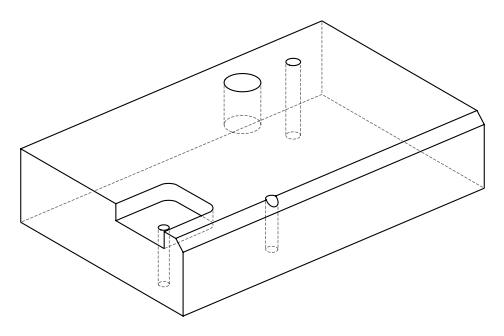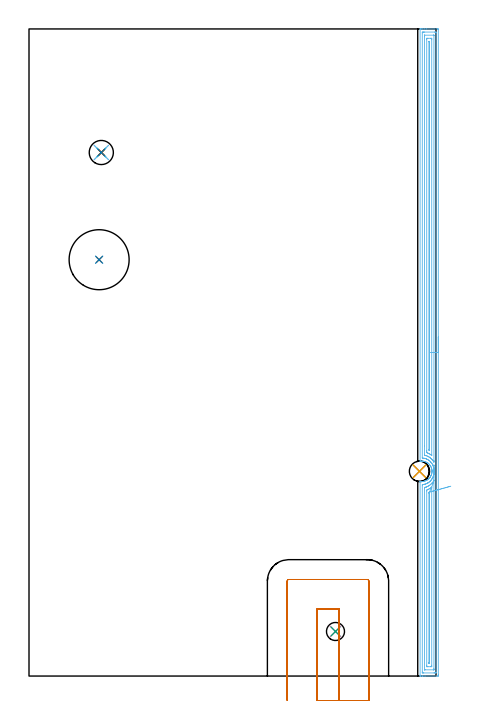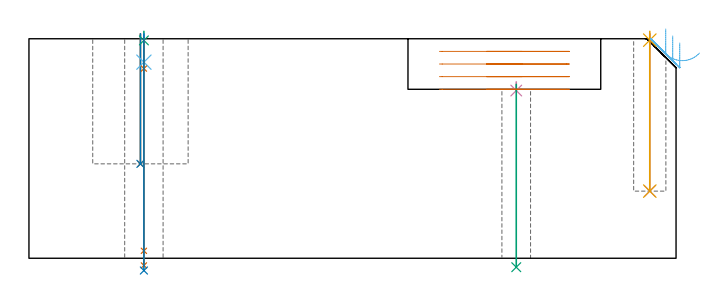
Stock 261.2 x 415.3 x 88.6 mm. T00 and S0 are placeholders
(PLAN: 13 operations, 10 tool changes, 22.2 min)
(1 INDEXABLE_INSERT_DRILL_BLIND_HOLE_FROM_SOLID | STEP1POCKET | NXT0302_021 | 0.21 min | 24619 mm3)
(2 DRILL_TO_ENLARGE_BLIND_HOLE | STEP1POCKET | UGT0301_384 | 0.21 min | 34137 mm3)
(3 SPOT_DRILL | STEP1HOLE | NXT0321_9005460120000 | 0.03 min | 5 mm3)
(4 SPOT_DRILL_1 | STEP1HOLE_1 | NXT0321_9005460120000 | 0.03 min | 2198 mm3)
(5 SPOT_DRILL_2 | STEP1POCKET_1 | NXT0321_9005460120000 | 0.03 min | 3 mm3)
(6 DRILL_BLIND_HOLE_INTO_CENTER | STEP1HOLE | UGT0301_458 | 0.05 min | 250 mm3)
(7 GUN_DRILL_THROUGH_HOLE | STEP1HOLE | UGT0307_002 | 0.44 min | 2247 mm3)
(8 SPADE_DRILL_TO_ENLARGE_THROUGH_HOLE | STEP1HOLE | UGT0306_006 | 0.38 min | 14182 mm3)
(9 DRILL_THROUGH_HOLE_INTO_CENTER | STEP1HOLE_1 | NXT0301_087 | 0.3 min | 7268 mm3)
(10 DRILL_BLIND_HOLE_INTO_CENTER_1 | STEP1POCKET_1 | UGT0301_480 | 0.26 min | 3368 mm3)
(11 DRILL_TO_ENLARGE_BLIND_HOLE_1 | STEP1POCKET_1 | UGT0301_374 | 0.26 min | 4766 mm3)
(12 AREA_MILL | FG_CHAMFER_SURFACE | UGT0205_001 | 16.67 min | 28165 mm3)
(13 MILL_SLOT | SLOT_PARTIAL_RECTANGULAR | UGT0201_109 | Follow Part, ap 6.35, ae 75% | 3.35 min | 114626 mm3)
(TOOL NXT0302_021 | Index. Insert Drill 25mm [880-D2500L25-05] | D25 PA176 FL125 Z2)
(TOOL UGT0301_384 | Twist Drill Flat Bottom 38.5 mm | D38.5 PA180 FL175 Z2)
(TOOL NXT0321_9005460120000 | NC Spot Drill, 142deg, 12mm, Carbide, Uncoated | D12 PA142 FL30 Z2)
(TOOL UGT0301_458 | Carbide Drill 6.3 mm | D6.3 PA118 FL63 Z2)
(TOOL UGT0307_002 | Gun Drill 6 mm | D6 PA130 FL24 Z1)
(TOOL UGT0306_006 | Spade Drill 15.5mm | D15.5 PA132 FL10 Z2)
(TOOL NXT0301_087 | Carbide Drill 11.6mm [860.1-1160-058A1-MM 2214] | D11.6 PA140 FL72 Z2)
(TOOL UGT0301_480 | Carbide Drill 8.5 mm | D8.5 PA118 FL75 Z2)
(TOOL UGT0301_374 | Twist Drill Flat Bottom 13 mm | D13 PA180 FL101 Z2)
(TOOL UGT0205_001 | Chamfer Mill 20 x 3 x 45 deg. | D20 FL50 Z2)
(TOOL UGT0201_109 | End Mill 25.4 mm | D25.4 FL25 Z2)
(OP 1 INDEXABLE_INSERT_DRILL_BLIND_HOLE_FROM_SOLID)
G17 G21 G94 G90
T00 M6
G54
G17 G0 G90 X45. Y267.2 S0 M3
G43 Z98.6 H1
G94 G81 G98 Z38.1 F250. R90.6
G80
M5
M2
(OP 2 DRILL_TO_ENLARGE_BLIND_HOLE)
G17 G21 G94 G90
T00 M6
G54
G17 G0 G90 X45. Y267.2 S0 M3
G43 Z98.6 H0
G94 G81 G98 Z38.1 F250. R90.6
G80
M5
M2
(OP 3 SPOT_DRILL)
G17 G21 G94 G90
T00 M6
G54
G17 G0 G90 X46.4 Y336. S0 M3
G43 Z98.6 H0
G94 G81 G98 Z87.933 F250. R91.6
G80
M5
M2
(OP 4 SPOT_DRILL_1)
G17 G21 G94 G90
T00 M6
G54
G17 G0 G90 X196.7 Y28.6 S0 M3
G43 Z98.6 H0
G94 G81 G98 Z67.692 F250. R71.2
G80
M5
M2
(OP 5 SPOT_DRILL_2)
G17 G21 G94 G90
T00 M6
G54
G17 G0 G90 X250.6 Y131.4 S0 M3
G43 Z98.6 H0
G94 G81 G98 Z88.036 F250. R91.6
G80
M5
M2
(OP 6 DRILL_BLIND_HOLE_INTO_CENTER)
G17 G21 G94 G90
T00 M6
G54
G17 G0 G90 X46.4 Y336. S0 M3
G43 Z98.6 H0
G94 G81 G98 Z79.15 F250. R90.6
G80
M5
M2
(OP 7 GUN_DRILL_THROUGH_HOLE)
G17 G21 G94 G90
T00 M6
G54
G17 G0 G90 X46.4 Y336. M8
G43 Z98.6 H0
Z89.09
S716 M3
G94 G1 Z76.554 F125. M26
G4 X.084
Z3. F250.
G4 X.084
Z-2.899 F125.
G4 X.084
M5
M9
G0 Z89.09
Z98.6
M2
(OP 8 SPADE_DRILL_TO_ENLARGE_THROUGH_HOLE)
G17 G21 G94 G90
T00 M6
G54
G17 G0 G90 X46.4 Y336. S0 M3
G43 Z98.6 H0
G94 G73 G98 Z-4.951 F250. Q13.364 R90.6
G80
M5
M2
(OP 9 DRILL_THROUGH_HOLE_INTO_CENTER)
G17 G21 G94 G90
T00 M6
G54
G17 G0 G90 X196.7 Y28.6 S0 M3
G43 Z98.6 H1
G94 G73 G98 Z-3.611 F250. Q10.259 R70.2
G80
M5
M2
(OP 10 DRILL_BLIND_HOLE_INTO_CENTER_1)
G17 G21 G94 G90
T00 M6
G54
G17 G0 G90 X250.6 Y131.4 S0 M3
G43 Z98.6 H0
G94 G81 G98 Z27.1 F250. R90.6
G80
M5
M2
(OP 11 DRILL_TO_ENLARGE_BLIND_HOLE_1)
G17 G21 G94 G90
T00 M6
G54
G17 G0 G90 X250.6 Y131.4 S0 M3
G43 Z98.6 H0
G94 G73 G98 Z27.1 F250. Q12.3 R90.6
G80
M5
M2
(OP 12 AREA_MILL)
G17 G21 G94 G90
T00 M6
G54
G17 G0 G90 X262.7 Y217.65 S1061 M3
G43 Z98.6 H0
Z86.9
G94 G1 Y217.612 Z86.028 F250.
Y217.498 Z85.164
Y217.309 Z84.312
Y217.047 Z83.48
Y216.713 Z82.674
Y216.31 Z81.9
Y215.842 Z81.164
Y215.31 Z80.472
Y214.721 Z79.829
Y214.078 Z79.24
Y213.386 Z78.708
Y212.65 Z78.24
Y211.876 Z77.837
Y211.07 Z77.503
Y210.238 Z77.241
Y209.387 Z77.052
Y208.522 Z76.938
Y207.65 Z76.9
Y0.992
X262.699 Y0.631 Z76.901
X262.695 Y0.103 Z76.903
X262.692 Y0.008 Z76.906
X262.172 Y0. Z77.426
X254.189 Z85.406
X252.779 Z86.817
X252.415 Z87.18
X251.434 Z88.166
X251.033 Y0.007 Z88.558
X251.003 Y0.01 Z88.588
X251. Y0.184 Z88.6
Y124.932
X251.004 Y124.935 Z88.596
X251.014 Y124.939 Z88.586
X251.08 Y124.932 Z88.52
X251.399 Y124.891 Z88.201
X251.822 Y124.864 Z87.778
X252.263 Y124.861 Z87.337
X252.704 Y124.889 Z86.896
X253.341 Y124.969 Z86.257
X253.584 Y125.026 Z86.011
X253.852 Y125.102 Z85.739
X254.026 Y125.15 Z85.566
X254.468 Y125.303 Z85.131
X254.625 Y125.371 Z84.975
X254.913 Y125.496 Z84.687
X255.076 Y125.58 Z84.523
X255.35 Y125.72 Z84.25
X255.595 Y125.863 Z84.005
X255.918 Y126.086 Z83.682
X255.963 Y126.121 Z83.637
X256.232 Y126.328 Z83.367
X256.336 Y126.422 Z83.262
X256.407 Y126.486 Z83.189
X256.547 Y126.61 Z83.053
X256.669 Y126.72 Z82.93
X256.71 Y126.757 Z82.889
X256.85 Y126.911 Z82.747
X257.113 Y127.199 Z82.485
X257.203 Y127.316 Z82.393
X257.293 Y127.434 Z82.302
X257.434 Y127.614 Z82.165
X257.463 Y127.651 Z82.137
X257.72 Y128.062 Z81.878
X257.74 Y128.093 Z81.858
X257.994 Y128.55 Z81.603
X258.033 Y128.64 Z81.565
X258.139 Y128.893 Z81.46
X258.164 Y128.956 Z81.433
X258.179 Y128.991 Z81.419
X258.34 Y129.439 Z81.26
X258.402 Y129.667 Z81.196
X258.428 Y129.765 Z81.169
X258.45 Y129.85 Z81.143
X258.459 Y129.884 Z81.134
X258.551 Y130.332 Z81.042
X258.611 Y130.779 Z80.987
X258.624 Y131.01 Z80.971
X258.634 Y131.226 Z80.954
X258.632 Y131.386 Z80.952
X258.633 Y131.559 Z80.957
X258.634 Y131.647 Z80.961
Y131.673 Z80.962
X258.61 Y131.996 Z80.985
X258.602 Y132.086 Z80.99
X258.6 Y132.12 Z80.994
X258.581 Y132.258 Z81.017
X258.535 Y132.568 Z81.064
X258.444 Y132.98 Z81.152
X258.437 Y133.014 Z81.16
X258.305 Y133.463 Z81.293
X258.155 Y133.874 Z81.442
X258.143 Y133.908 Z81.454
X257.996 Y134.247 Z81.604
X257.85 Y134.528 Z81.75
X257.692 Y134.802 Z81.907
X257.441 Y135.17 Z82.156
X257.413 Y135.212 Z82.186
X257.113 Y135.61 Z82.485
X257.07 Y135.663 Z82.529
X257.043 Y135.696 Z82.556
X256.911 Y135.837 Z82.688
X256.85 Y135.902 Z82.747
X256.65 Y136.101 Z82.949
X256.232 Y136.477 Z83.368
X256.132 Y136.557 Z83.467
X256.091 Y136.589 Z83.507
X255.963 Y136.678 Z83.633
X255.725 Y136.845 Z83.873
X255.35 Y137.078 Z84.249
X254.94 Y137.292 Z84.66
X254.522 Y137.483 Z85.078
X254.468 Y137.504 Z85.131
X254.027 Y137.65 Z85.567
X253.811 Y137.708 Z85.78
X253.583 Y137.77 Z86.011
X253.302 Y137.825 Z86.294
X253.146 Y137.856 Z86.453
X252.818 Y137.898 Z86.782
X252.704 Y137.913 Z86.896
X252.263 Y137.939 Z87.337
X251.822 Y137.934 Z87.778
X251.271 Y137.894 Z88.329
X251.071 Y137.868 Z88.528
X251.005 Z88.593
X251. Y137.898 Z88.6
Y415.117
X251.003 Y415.29 Z88.588
X251.033 Y415.293 Z88.558
X251.434 Y415.3 Z88.166
X251.687 Z87.912
X252.415 Z87.18
X253.666 Z85.931
X255.076 Z84.519
X262.172 Z77.426
X262.435 Y415.298 Z77.162
X262.692 Y415.29 Z76.906
X262.699 Y415.032 Z76.899
X262.7 Y207.65 Z76.9
X261.286 Z78.314
Y2.419
X261.285 Y2.01 Z78.315
X260.811 Y2.003 Z78.789
X260.398 Y2.001 Z79.202
X259.927 Y2. Z79.673
X253.302 Y2.001 Z86.298
X252.828 Y2.003 Z86.772
X252.415 Y2.01 Z87.185
X252.414 Y2.419 Z87.186
Y2.42
Y122.249
X252.415 Y122.858 Z87.185
X252.669 Y122.887 Z86.931
X253.302 Y122.964 Z86.298
X253.459 Y122.985 Z86.141
X254.143 Y123.143 Z85.457
X254.179 Y123.154 Z85.421
X254.189 Y123.157 Z85.411
X254.838 Y123.383 Z84.762
X255.076 Y123.485 Z84.524
X255.454 Y123.657 Z84.146
X255.963 Y123.92 Z83.637
X256.038 Y123.961 Z83.562
X256.165 Y124.037 Z83.435
X256.568 Y124.321 Z83.032
X256.85 Y124.538 Z82.75
X257.063 Y124.717 Z82.537
X257.31 Y124.932 Z82.29
X257.531 Y125.14 Z82.069
X257.737 Y125.361 Z81.863
X257.957 Y125.604 Z81.643
X258.139 Y125.826 Z81.461
X258.35 Y126.102 Z81.25
X258.624 Y126.497 Z80.976
X258.711 Y126.632 Z80.889
X258.765 Y126.72 Z80.835
X259.035 Y127.2 Z80.565
X259.126 Y127.364 Z80.474
X259.243 Y127.614 Z80.357
X259.291 Y127.725 Z80.309
X259.323 Y127.803 Z80.277
X259.511 Y128.286 Z80.089
X259.569 Y128.45 Z80.031
X259.587 Y128.509 Z80.013
X259.769 Y129.143 Z79.831
X259.829 Y129.403 Z79.771
X259.925 Y129.88 Z79.675
X259.98 Y130.297 Z79.62
X260.018 Y130.68 Z79.582
X260.047 Y131.191 Z79.553
X260.046 Y131.546 Z79.554
X260.02 Y132.086 Z79.58
X259.984 Y132.503 Z79.616
X259.913 Y132.98 Z79.687
X259.784 Y133.599 Z79.816
X259.71 Y133.874 Z79.89
X259.511 Y134.512 Z80.089
X259.418 Y134.768 Z80.182
X259.361 Y134.92 Z80.239
X259.148 Y135.39 Z80.452
X259.007 Y135.663 Z80.593
X258.869 Y135.909 Z80.731
X258.624 Y136.303 Z80.976
X258.451 Y136.557 Z81.149
X257.899 Y137.288 Z81.701
X257.747 Y137.451 Z81.853
X257.737 Y137.462 Z81.863
X257.347 Y137.844 Z82.253
X256.85 Y138.273 Z82.75
X256.762 Y138.345 Z82.838
X256.289 Y138.668 Z83.311
X255.963 Y138.871 Z83.637
X255.271 Y139.24 Z84.329
X255.076 Y139.329 Z84.524
X254.919 Y139.398 Z84.681
X254.189 Y139.633 Z85.411
X253.669 Y139.764 Z85.931
X253.302 Y139.834 Z86.298
X252.63 Y139.917 Z86.97
X252.415 Y139.942 Z87.185
X252.414 Y140.134 Z87.186
Y412.881
X252.415 Y413.29 Z87.185
X252.889 Y413.297 Z86.711
X253.302 Y413.299 Z86.298
X253.774 Y413.3 Z85.826
X260.398 Y413.299 Z79.202
X260.872 Y413.297 Z78.728
X261.285 Y413.29 Z78.315
X261.286 Y412.881 Z78.314
Y207.65
X259.872 Z79.728
X259.871 Y138.345 Z79.729
Y137.983
X259.866 Y137.451 Z79.734
X259.865 Y137.399 Z79.735
X259.859 Y137.375 Z79.741
X259.806 Y137.451 Z79.794
X259.511 Y137.885 Z80.089
X259.168 Y138.345 Z80.432
X258.93 Y138.652 Z80.67
X258.784 Y138.835 Z80.816
X258.624 Y139.009 Z80.976
X258.399 Y139.24 Z81.201
X258.06 Y139.561 Z81.54
X257.737 Y139.844 Z81.863
X257.388 Y140.134 Z82.212
X256.85 Y140.504 Z82.75
X256.574 Y140.676 Z83.026
X255.994 Y140.997 Z83.606
X255.963 Y141.013 Z83.637
X255.934 Y141.028 Z83.666
X255.35 Y141.297 Z84.25
X255.076 Y141.395 Z84.524
X254.53 Y141.579 Z85.07
X253.898 Y141.75 Z85.702
X253.839 Y141.768 Z85.761
X253.835 Y141.803 Z85.765
X253.833 Y141.923 Z85.767
X253.829 Y142.285 Z85.771
X253.828 Y147.512 Z85.772
X253.829 Y410.561 Z85.771
X253.831 Y411.092 Z85.769
X253.834 Y411.273 Z85.766
X253.835 Y411.288 Z85.765
X253.86 Y411.292 Z85.74
X253.915 Y411.297 Z85.685
X253.984 Y411.3 Z85.616
X259.511 Y411.299 Z80.089
X259.717 Y411.296 Z79.883
X259.853 Y411.29 Z79.747
X259.866 Y411.287 Z79.734
X259.868 Y411.281 Z79.732
X259.87 Y411.258 Z79.73
X259.871 Y411.214 Z79.729
Y411.092
X259.872 Y207.65 Z79.728
X258.457 Z81.143
Y141.923
X258.455 Y141.672 Z81.145
X258.453 Y141.611 Z81.147
X258.451 Y141.595 Z81.149
X258.428 Y141.61 Z81.172
X258.358 Y141.663 Z81.242
X258.023 Y141.923 Z81.577
X257.737 Y142.119 Z81.863
X257.159 Y142.505 Z82.441
X256.85 Y142.674 Z82.75
X256.585 Y142.817 Z83.015
X255.963 Y143.117 Z83.637
X255.805 Y143.19 Z83.795
X255.278 Y143.402 Z84.322
X255.249 Y143.421 Z84.351
X255.247 Y143.458 Z84.353
X255.244 Y143.541 Z84.356
X255.243 Y143.711 Z84.357
Y144.437
Y408.41
X255.246 Y409.133 Z84.354
X255.249 Y409.239 Z84.351
X255.252 Y409.29 Z84.348
X255.301 Y409.292 Z84.299
X255.522 Y409.296 Z84.078
X255.963 Y409.3 Z83.637
X257.737 Z81.863
X258.18 Y409.296 Z81.42
X258.399 Y409.292 Z81.201
X258.448 Y409.29 Z81.152
X258.451 Y409.253 Z81.149
X258.453 Y409.188 Z81.147
X258.457 Y408.578 Z81.143
Y408.41
Y207.65
X257.043 Z82.557
Y145.305
X257.041 Y145.11 Z82.559
X257.036 Y144.734 Z82.564
X256.85 Y144.817 Z82.75
X256.664 Y144.922 Z82.936
X256.659 Y145.305 Z82.941
X256.657 Y145.5 Z82.943
Y407.011
X256.659 Y407.14 Z82.941
X256.663 Y407.243 Z82.937
X256.667 Y407.291 Z82.933
X256.682 Y407.293 Z82.918
X256.85 Y407.298 Z82.75
X256.946 Z82.654
X257.005 Y407.294 Z82.595
X257.032 Y407.291 Z82.568
X257.036 Y407.205 Z82.564
X257.041 Y406.816 Z82.559
X257.043 Y406.621 Z82.557
Y207.65
Y206.778 Z82.595
Y205.914 Z82.709
Y205.062 Z82.898
Y204.23 Z83.16
Y203.424 Z83.494
Y202.65 Z83.897
Y201.914 Z84.365
Y201.222 Z84.896
Y200.579 Z85.486
Y199.99 Z86.129
Y199.459 Z86.821
Y198.99 Z87.557
Y198.587 Z88.331
Y198.253 Z89.137
Y197.991 Z89.969
Y197.802 Z90.82
Y197.688 Z91.685
Y197.65 Z92.557
G0 Z98.6
X259.863 Y135.455
Z89.737
G1 Y135.417 Z88.865
Y135.304 Z88.
X259.864 Y135.116 Z87.148
Y134.854 Z86.316
Y134.521 Z85.51
Y134.119 Z84.736
X259.865 Y133.651 Z84.
Y133.12 Z83.307
X259.866 Y132.531 Z82.663
Y131.889 Z82.073
X259.867 Y131.197 Z81.542
Y130.462 Z81.073
X259.868 Y129.688 Z80.669
Y128.882 Z80.335
X259.869 Y128.051 Z80.072
X259.87 Y127.199 Z79.882
Y126.334 Z79.768
X259.871 Y125.463 Z79.729
Y4.739
X259.869 Y4.208 Z79.731
X259.866 Y4.027 Z79.734
X259.865 Y4.012 Z79.735
X259.84 Y4.008 Z79.76
X259.785 Y4.003 Z79.815
X259.716 Y4. Z79.884
X254.189 Y4.001 Z85.411
X253.983 Y4.004 Z85.617
X253.847 Y4.01 Z85.753
X253.834 Y4.013 Z85.766
X253.832 Y4.019 Z85.768
X253.83 Y4.042 Z85.77
X253.829 Y4.086 Z85.771
X253.828 Y4.208 Z85.772
X253.829 Y120.46 Z85.771
X253.831 Y120.822 Z85.769
X253.835 Y120.945 Z85.765
X253.839 Y121.028 Z85.761
X254.366 Y121.176 Z85.234
X254.947 Y121.355 Z84.653
X255.043 Y121.388 Z84.557
X255.076 Y121.401 Z84.524
X255.667 Y121.653 Z83.933
X255.963 Y121.791 Z83.637
X256.262 Y121.948 Z83.338
X256.803 Y122.249 Z82.797
X256.831 Y122.268 Z82.769
X256.85 Y122.281 Z82.75
X257.346 Y122.643 Z82.254
X257.737 Y122.953 Z81.863
X257.84 Y123.039 Z81.76
X257.959 Y123.143 Z81.641
X258.304 Y123.466 Z81.296
X258.624 Y123.799 Z80.976
X258.738 Y123.923 Z80.862
X258.839 Y124.037 Z80.761
X259.14 Y124.412 Z80.46
X259.527 Y124.932 Z80.073
X259.871 Y125.463 Z79.729
X258.451 Y121.197 Z81.149
X258.452 Y121.072 Z81.148
X258.457 Y120.629 Z81.143
Y6.89
X258.454 Y6.167 Z81.146
X258.451 Y6.061 Z81.149
X258.448 Y6.01 Z81.152
X258.399 Y6.008 Z81.201
X258.178 Y6.004 Z81.422
X257.737 Y6. Z81.863
X255.963 Z83.637
X255.52 Y6.004 Z84.08
X255.301 Y6.008 Z84.299
X255.252 Y6.01 Z84.348
X255.249 Y6.047 Z84.351
X255.247 Y6.112 Z84.353
X255.243 Y6.722 Z84.357
Y6.89
Y118.841
X255.247 Y119.203 Z84.353
X255.25 Y119.377 Z84.35
X255.686 Y119.566 Z83.914
X255.881 Y119.649 Z83.719
X255.963 Y119.686 Z83.637
X256.487 Y119.932 Z83.113
X256.85 Y120.126 Z82.75
X257.064 Y120.245 Z82.537
X257.43 Y120.46 Z82.17
X257.612 Y120.586 Z81.988
X257.737 Y120.676 Z81.863
X258.242 Y121.049 Z81.358
X258.365 Y121.138 Z81.235
X258.451 Y121.197 Z81.149
X257.037 Y118.067 Z82.563
X257.039 Y118.06 Z82.561
X257.041 Y118.028 Z82.559
X257.043 Y117.972 Z82.557
Y117.778
X257.042 Y8.289 Z82.558
X257.04 Y8.16 Z82.56
X257.036 Y8.057 Z82.564
X257.033 Y8.009 Z82.567
X257.018 Y8.008 Z82.582
X256.85 Y8.003 Z82.75
X256.754 Z82.846
X256.695 Y8.006 Z82.905
X256.668 Y8.009 Z82.932
X256.664 Y8.095 Z82.936
X256.659 Y8.484 Z82.941
X256.657 Y8.679 Z82.943
Y117.078
X256.661 Y117.778 Z82.939
X256.663 Y117.874 Z82.937
X256.665 Y117.891 Z82.935
X256.68 Y117.902 Z82.92
X256.71 Y117.919 Z82.89
X256.85 Y117.987 Z82.75
X256.931 Y118.024 Z82.669
X257.026 Y118.064 Z82.574
X257.037 Y118.067 Z82.563
X257.668 Y118.241 Z81.985
X258.344 Y118.427 Z81.467
X259.062 Y118.624 Z81.012
X259.815 Y118.832 Z80.623
X260.597 Y119.047 Z80.304
X261.404 Y119.269 Z80.057
X262.228 Y119.496 Z79.884
X263.064 Y119.726 Z79.786
X263.905 Y119.958 Z79.764
X264.744 Y120.189 Z79.817
X265.576 Y120.418 Z79.947
X266.394 Y120.643 Z80.151
X267.191 Y120.863 Z80.429
X267.962 Y121.075 Z80.777
X268.701 Y121.278 Z81.194
X269.402 Y121.471 Z81.676
X270.06 Y121.652 Z82.22
X270.67 Y121.82 Z82.821
G0 Z98.6
M5
M2
(OP 13 MILL_SLOT)
G17 G21 G94 G90
T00 M6
G54
G17 G0 G90 X199.05 Y-15.7 S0 M3
G43 Z98.602 H0
Z83.502
G94 G1 Y-12.7 F250.
Y42.95 F500.
X184.75
Y-12.7
Y-15.7 F250.
X218.1
Y-12.7
Y60.9 F500.
G3 X217. Y62. R1.1
G1 X166.8
G3 X165.7 Y60.9 R1.1
G1 Y-12.7
Y-15.7 F250.
G0 X199.05 Z78.401
G1 Y-12.7
Y42.95 F500.
X184.75
Y-12.7
Y-15.7 F250.
X218.1
Y-12.7
Y60.9 F500.
G3 X217. Y62. R1.1
G1 X166.8
G3 X165.7 Y60.9 R1.1
G1 Y-12.7
Y-15.7 F250.
G0 X199.05 Z73.301
G1 Y-12.7
Y42.95 F500.
X184.75
Y-12.7
Y-15.7 F250.
X218.1
Y-12.7
Y60.9 F500.
G3 X217. Y62. R1.1
G1 X166.8
G3 X165.7 Y60.9 R1.1
G1 Y-12.7
Y-15.7 F250.
G0 X199.05 Z68.2
G1 Y-12.7
Y42.95 F500.
X184.75
Y-12.7
Y-15.7 F250.
X218.1
Y-12.7
Y60.9 F500.
G3 X217. Y62. R1.1
G1 X166.8
G3 X165.7 Y60.9 R1.1
G1 Y-12.7
Y-15.7 F250.
G0 Z98.602
M5
M2
